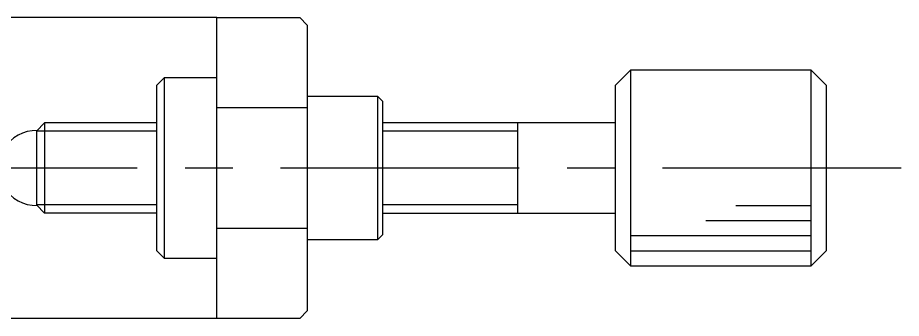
# Model space of a CAD drawing. Extents: x 0 to 331, y -8 to 200.
# Drawn here: x 101.6 to 160.3, y 85.5 to 105.5 of the extents above; entities that cross this region are included whole.
import ezdxf

# ---------------------------------------------------------------- set-up
doc = ezdxf.new("R2010")
doc.units = 0
doc.header["$LTSCALE"] = 0.5
doc.linetypes.add('CENTER', pattern=[50.8, 31.75, -6.35, 6.35, -6.35])
for name, color, linetype in [('MSM_CENTER', 1, 'CENTER'), ('MSM_CONTINUOUS', 7, 'CONTINUOUS'), ('MSM_NARROW', 5, 'CONTINUOUS')]:
    doc.layers.add(name, color=color, linetype=linetype)

msp = doc.modelspace()

# ---------------------------------------------------------------- linework, layer by layer
at = {"layer": 'MSM_CENTER'}
msp.add_line((160.344929, 95.5), (100.344929, 95.5), dxfattribs=at)
at = {"layer": 'MSM_CONTINUOUS'}
for p, q in [((114.844929, 105.500002), (100.344929, 105.500002)), ((114.844929, 85.5), (114.844929, 105.500002)), ((114.844929, 105.500002), (120.344929, 105.5)), ((120.844929, 105), (120.344929, 105.5)), ((120.844929, 105), (120.844929, 86)), ((142.344929, 102), (141.344929, 101)), ((142.344929, 102), (142.344929, 89)), ((154.344929, 102), (142.344929, 102)), ((154.344929, 89), (154.344929, 102)), ((155.344929, 101), (154.344929, 102)), ((111.344929, 101.5), (110.844929, 101)), ((111.344929, 101.5), (111.344929, 89.5)), ((114.844929, 101.5), (111.344929, 101.5)), ((110.844929, 90), (110.844929, 101)), ((141.344929, 90), (141.344929, 101)), ((155.344929, 101), (155.344929, 90)), ((125.544929, 100.25), (120.844929, 100.25)), ((125.544929, 90.75), (125.544929, 100.25)), ((125.844929, 99.95), (125.544929, 100.25)), ((125.844929, 99.95), (125.844929, 91.05)), ((120.844929, 99.5), (114.844929, 99.5)), ((102.844929, 97.9585), (103.386429, 98.5)), ((103.386429, 98.5), (103.386429, 92.5)), ((110.84493, 98.5), (103.386429, 98.5)), ((141.344929, 98.5), (125.844949, 98.5)), ((134.844929, 92.499995), (134.844929, 98.500005)), ((102.844929, 97.9585), (102.844929, 93.0415)), ((103.386429, 92.5), (102.844929, 93.0415)), ((110.84493, 92.5), (103.386429, 92.5)), ((125.844949, 92.5), (141.344929, 92.5)), ((114.844929, 91.5), (120.844929, 91.5)), ((120.844929, 90.75), (125.544929, 90.75)), ((125.544929, 90.75), (125.844929, 91.05)), ((110.844929, 90), (111.344929, 89.5)), ((141.344929, 90), (142.344929, 89)), ((154.344929, 89), (155.344929, 90)), ((111.344929, 89.5), (114.844929, 89.5)), ((142.344929, 89), (154.344929, 89)), ((120.344929, 85.5), (120.844929, 86)), ((120.344929, 85.5), (100.344929, 85.5))]:
    msp.add_line(p, q, dxfattribs=at)
msp.add_arc((102.844929, 95.5), 2.5, 89.05661378, 270.94337613, dxfattribs=at)
at = {"layer": 'MSM_NARROW'}
for p, q in [((110.84493, 97.9585), (102.844929, 97.9585)), ((134.844929, 97.9585), (125.84493, 97.9585)), ((110.84493, 93.0415), (102.844929, 93.0415)), ((134.844929, 93.0415), (125.84493, 93.0415)), ((149.344929, 93), (154.344929, 93)), ((147.344929, 92), (154.344929, 92)), ((142.344929, 91), (154.344929, 91)), ((142.344929, 90), (154.344929, 90))]:
    msp.add_line(p, q, dxfattribs=at)

doc.saveas('drawing.dxf')
